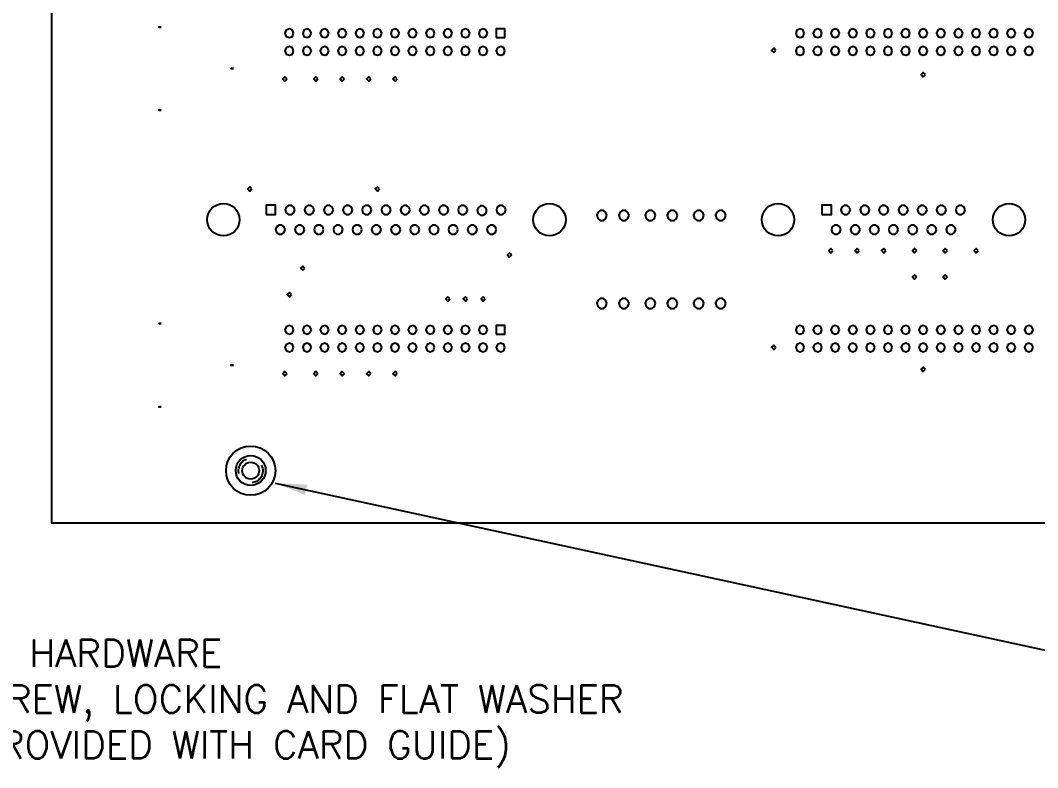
# Model space of a CAD drawing. Extents: x 0 to 31.8, y 0 to 20.
# Drawn here: x 20.17 to 25.95, y 4.6 to 8.85 of the extents above; entities that cross this region are included whole.
import ezdxf

# ---------------------------------------------------------------- set-up
doc = ezdxf.new("R2010")
doc.units = 0
doc.header["$LTSCALE"] = 0.25
doc.header["$MEASUREMENT"] = 0
doc.linetypes.add('HIDDEN', pattern=[0.375, 0.25, -0.125])
for name, color, linetype in [('10', 7, 'CONTINUOUS'), ('DIMS', 1, 'CONTINUOUS'), ('OBJECT', 2, 'CONTINUOUS')]:
    doc.layers.add(name, color=color, linetype=linetype)
doc.styles.add('ROMANS', font='romans.shx')
doc.dimstyles.new('NORM3', dxfattribs={"dimtxt": 0.156, "dimasz": 0.18, "dimexe": 0.18, "dimexo": 0.0625, "dimgap": 0.09, "dimtad": 0, "dimtih": 1, "dimtoh": 1, "dimdec": 3, "dimzin": 4, "dimdsep": 46, "dimtxsty": 'ROMANS', "dimcen": 0.09, "dimadec": 0, "dimazin": 0, "dimtfac": 1, "dimtdec": 0, "dimtofl": 0, "dimtmove": 0, "dimatfit": 0, "dimfxl": 0, "dimtolj": 1, "dimtzin": 4, "dimarcsym": 0})

msp = doc.modelspace()

# ---------------------------------------------------------------- linework, layer by layer
at = {"layer": '10'}
for points in [[(30.6022, 13.0879), (30.6022, 5.9885), (20.3522, 5.9885), (20.3522, 13.0879), (30.6022, 13.0879)], [(20.9742, 8.8084), (20.9604, 8.8084), (20.9742, 8.8084)], [(21.7262, 8.7729), (21.7193, 8.7907), (21.7026, 8.7976), (21.6839, 8.7907), (21.677, 8.7729), (21.6839, 8.7552), (21.7026, 8.7483), (21.7193, 8.7552), (21.7262, 8.7729)], [(21.8266, 8.7729), (21.8187, 8.7907), (21.802, 8.7976), (21.7842, 8.7907), (21.7774, 8.7729), (21.7842, 8.7552), (21.802, 8.7483), (21.8187, 8.7552), (21.8266, 8.7729)], [(21.926, 8.7729), (21.9191, 8.7907), (21.9024, 8.7976), (21.8846, 8.7907), (21.8768, 8.7729), (21.8846, 8.7552), (21.9024, 8.7483), (21.9191, 8.7552), (21.926, 8.7729)], [(22.0264, 8.7729), (22.0195, 8.7907), (22.0018, 8.7976), (21.9841, 8.7907), (21.9772, 8.7729), (21.9841, 8.7552), (22.0018, 8.7483), (22.0195, 8.7552), (22.0264, 8.7729)], [(22.1258, 8.7729), (22.1189, 8.7907), (22.1022, 8.7976), (22.0844, 8.7907), (22.0776, 8.7729), (22.0844, 8.7552), (22.1022, 8.7483), (22.1189, 8.7552), (22.1258, 8.7729)], [(22.2262, 8.7729), (22.2193, 8.7907), (22.2026, 8.7976), (22.1839, 8.7907), (22.177, 8.7729), (22.1839, 8.7552), (22.2026, 8.7483), (22.2193, 8.7552), (22.2262, 8.7729)], [(22.3266, 8.7729), (22.3187, 8.7907), (22.302, 8.7976), (22.2842, 8.7907), (22.2774, 8.7729), (22.2842, 8.7552), (22.302, 8.7483), (22.3187, 8.7552), (22.3266, 8.7729)], [(22.426, 8.7729), (22.4191, 8.7907), (22.4024, 8.7976), (22.3846, 8.7907), (22.3768, 8.7729), (22.3846, 8.7552), (22.4024, 8.7483), (22.4191, 8.7552), (22.426, 8.7729)], [(22.5264, 8.7729), (22.5195, 8.7907), (22.5018, 8.7976), (22.4841, 8.7907), (22.4772, 8.7729), (22.4841, 8.7552), (22.5018, 8.7483), (22.5195, 8.7552), (22.5264, 8.7729)], [(22.6258, 8.7729), (22.6189, 8.7907), (22.6022, 8.7976), (22.5844, 8.7907), (22.5776, 8.7729), (22.5844, 8.7552), (22.6022, 8.7483), (22.6189, 8.7552), (22.6258, 8.7729)], [(22.7262, 8.7729), (22.7193, 8.7907), (22.7026, 8.7976), (22.6839, 8.7907), (22.677, 8.7729), (22.6839, 8.7552), (22.7026, 8.7483), (22.7193, 8.7552), (22.7262, 8.7729)], [(22.8266, 8.7729), (22.8187, 8.7907), (22.802, 8.7976), (22.7842, 8.7907), (22.7774, 8.7729), (22.7842, 8.7552), (22.802, 8.7483), (22.8187, 8.7552), (22.8266, 8.7729)], [(22.8768, 8.7483), (22.926, 8.7483), (22.926, 8.7976), (22.8768, 8.7976), (22.8768, 8.7483)], [(24.6258, 8.7729), (24.6189, 8.7907), (24.6022, 8.7976), (24.5844, 8.7907), (24.5776, 8.7729), (24.5844, 8.7552), (24.6022, 8.7483), (24.6189, 8.7552), (24.6258, 8.7729)], [(24.7262, 8.7729), (24.7193, 8.7907), (24.7026, 8.7976), (24.6839, 8.7907), (24.677, 8.7729), (24.6839, 8.7552), (24.7026, 8.7483), (24.7193, 8.7552), (24.7262, 8.7729)], [(24.8266, 8.7729), (24.8187, 8.7907), (24.802, 8.7976), (24.7842, 8.7907), (24.7774, 8.7729), (24.7842, 8.7552), (24.802, 8.7483), (24.8187, 8.7552), (24.8266, 8.7729)], [(24.926, 8.7729), (24.9191, 8.7907), (24.9024, 8.7976), (24.8846, 8.7907), (24.8768, 8.7729), (24.8846, 8.7552), (24.9024, 8.7483), (24.9191, 8.7552), (24.926, 8.7729)], [(25.0264, 8.7729), (25.0195, 8.7907), (25.0018, 8.7976), (24.9841, 8.7907), (24.9772, 8.7729), (24.9841, 8.7552), (25.0018, 8.7483), (25.0195, 8.7552), (25.0264, 8.7729)], [(25.1258, 8.7729), (25.1189, 8.7907), (25.1022, 8.7976), (25.0844, 8.7907), (25.0776, 8.7729), (25.0844, 8.7552), (25.1022, 8.7483), (25.1189, 8.7552), (25.1258, 8.7729)], [(25.2262, 8.7729), (25.2193, 8.7907), (25.2026, 8.7976), (25.1839, 8.7907), (25.177, 8.7729), (25.1839, 8.7552), (25.2026, 8.7483), (25.2193, 8.7552), (25.2262, 8.7729)], [(25.3266, 8.7729), (25.3187, 8.7907), (25.302, 8.7976), (25.2842, 8.7907), (25.2774, 8.7729), (25.2842, 8.7552), (25.302, 8.7483), (25.3187, 8.7552), (25.3266, 8.7729)], [(25.426, 8.7729), (25.4191, 8.7907), (25.4024, 8.7976), (25.3846, 8.7907), (25.3768, 8.7729), (25.3846, 8.7552), (25.4024, 8.7483), (25.4191, 8.7552), (25.426, 8.7729)], [(25.5264, 8.7729), (25.5195, 8.7907), (25.5018, 8.7976), (25.4841, 8.7907), (25.4772, 8.7729), (25.4841, 8.7552), (25.5018, 8.7483), (25.5195, 8.7552), (25.5264, 8.7729)], [(25.6258, 8.7729), (25.6189, 8.7907), (25.6022, 8.7976), (25.5844, 8.7907), (25.5776, 8.7729), (25.5844, 8.7552), (25.6022, 8.7483), (25.6189, 8.7552), (25.6258, 8.7729)], [(25.7262, 8.7729), (25.7193, 8.7907), (25.7026, 8.7976), (25.6839, 8.7907), (25.677, 8.7729), (25.6839, 8.7552), (25.7026, 8.7483), (25.7193, 8.7552), (25.7262, 8.7729)], [(25.8266, 8.7729), (25.8187, 8.7907), (25.802, 8.7976), (25.7842, 8.7907), (25.7774, 8.7729), (25.7842, 8.7552), (25.802, 8.7483), (25.8187, 8.7552), (25.8266, 8.7729)], [(25.926, 8.7729), (25.9191, 8.7907), (25.9024, 8.7976), (25.8846, 8.7907), (25.8768, 8.7729), (25.8846, 8.7552), (25.9024, 8.7483), (25.9191, 8.7552), (25.926, 8.7729)], [(21.7262, 8.6735), (21.7193, 8.6903), (21.7026, 8.6972), (21.6839, 8.6903), (21.677, 8.6735), (21.6839, 8.6548), (21.7026, 8.6479), (21.7193, 8.6548), (21.7262, 8.6735)], [(21.8266, 8.6735), (21.8187, 8.6903), (21.802, 8.6972), (21.7842, 8.6903), (21.7774, 8.6735), (21.7842, 8.6548), (21.802, 8.6479), (21.8187, 8.6548), (21.8266, 8.6735)], [(21.926, 8.6735), (21.9191, 8.6903), (21.9024, 8.6972), (21.8846, 8.6903), (21.8768, 8.6735), (21.8846, 8.6548), (21.9024, 8.6479), (21.9191, 8.6548), (21.926, 8.6735)], [(22.0264, 8.6735), (22.0195, 8.6903), (22.0018, 8.6972), (21.9841, 8.6903), (21.9772, 8.6735), (21.9841, 8.6548), (22.0018, 8.6479), (22.0195, 8.6548), (22.0264, 8.6735)], [(22.1258, 8.6735), (22.1189, 8.6903), (22.1022, 8.6972), (22.0844, 8.6903), (22.0776, 8.6735), (22.0844, 8.6548), (22.1022, 8.6479), (22.1189, 8.6548), (22.1258, 8.6735)], [(22.2262, 8.6735), (22.2193, 8.6903), (22.2026, 8.6972), (22.1839, 8.6903), (22.177, 8.6735), (22.1839, 8.6548), (22.2026, 8.6479), (22.2193, 8.6548), (22.2262, 8.6735)], [(22.3266, 8.6735), (22.3187, 8.6903), (22.302, 8.6972), (22.2842, 8.6903), (22.2774, 8.6735), (22.2842, 8.6548), (22.302, 8.6479), (22.3187, 8.6548), (22.3266, 8.6735)], [(22.426, 8.6735), (22.4191, 8.6903), (22.4024, 8.6972), (22.3846, 8.6903), (22.3768, 8.6735), (22.3846, 8.6548), (22.4024, 8.6479), (22.4191, 8.6548), (22.426, 8.6735)], [(22.5264, 8.6735), (22.5195, 8.6903), (22.5018, 8.6972), (22.4841, 8.6903), (22.4772, 8.6735), (22.4841, 8.6548), (22.5018, 8.6479), (22.5195, 8.6548), (22.5264, 8.6735)], [(22.6258, 8.6735), (22.6189, 8.6903), (22.6022, 8.6972), (22.5844, 8.6903), (22.5776, 8.6735), (22.5844, 8.6548), (22.6022, 8.6479), (22.6189, 8.6548), (22.6258, 8.6735)], [(22.7262, 8.6735), (22.7193, 8.6903), (22.7026, 8.6972), (22.6839, 8.6903), (22.677, 8.6735), (22.6839, 8.6548), (22.7026, 8.6479), (22.7193, 8.6548), (22.7262, 8.6735)], [(22.8266, 8.6735), (22.8187, 8.6903), (22.802, 8.6972), (22.7842, 8.6903), (22.7774, 8.6735), (22.7842, 8.6548), (22.802, 8.6479), (22.8187, 8.6548), (22.8266, 8.6735)], [(22.926, 8.6735), (22.9191, 8.6903), (22.9024, 8.6972), (22.8846, 8.6903), (22.8768, 8.6735), (22.8846, 8.6548), (22.9024, 8.6479), (22.9191, 8.6548), (22.926, 8.6735)], [(24.4644, 8.6755), (24.4526, 8.6873), (24.4398, 8.6755), (24.4526, 8.6637), (24.4644, 8.6755)], [(24.6258, 8.6735), (24.6189, 8.6903), (24.6022, 8.6972), (24.5844, 8.6903), (24.5776, 8.6735), (24.5844, 8.6548), (24.6022, 8.6479), (24.6189, 8.6548), (24.6258, 8.6735)], [(24.7262, 8.6735), (24.7193, 8.6903), (24.7026, 8.6972), (24.6839, 8.6903), (24.677, 8.6735), (24.6839, 8.6548), (24.7026, 8.6479), (24.7193, 8.6548), (24.7262, 8.6735)], [(24.8266, 8.6735), (24.8187, 8.6903), (24.802, 8.6972), (24.7842, 8.6903), (24.7774, 8.6735), (24.7842, 8.6548), (24.802, 8.6479), (24.8187, 8.6548), (24.8266, 8.6735)], [(24.926, 8.6735), (24.9191, 8.6903), (24.9024, 8.6972), (24.8846, 8.6903), (24.8768, 8.6735), (24.8846, 8.6548), (24.9024, 8.6479), (24.9191, 8.6548), (24.926, 8.6735)], [(25.0264, 8.6735), (25.0195, 8.6903), (25.0018, 8.6972), (24.9841, 8.6903), (24.9772, 8.6735), (24.9841, 8.6548), (25.0018, 8.6479), (25.0195, 8.6548), (25.0264, 8.6735)], [(25.1258, 8.6735), (25.1189, 8.6903), (25.1022, 8.6972), (25.0844, 8.6903), (25.0776, 8.6735), (25.0844, 8.6548), (25.1022, 8.6479), (25.1189, 8.6548), (25.1258, 8.6735)], [(25.2262, 8.6735), (25.2193, 8.6903), (25.2026, 8.6972), (25.1839, 8.6903), (25.177, 8.6735), (25.1839, 8.6548), (25.2026, 8.6479), (25.2193, 8.6548), (25.2262, 8.6735)], [(25.3266, 8.6735), (25.3187, 8.6903), (25.302, 8.6972), (25.2842, 8.6903), (25.2774, 8.6735), (25.2842, 8.6548), (25.302, 8.6479), (25.3187, 8.6548), (25.3266, 8.6735)], [(25.426, 8.6735), (25.4191, 8.6903), (25.4024, 8.6972), (25.3846, 8.6903), (25.3768, 8.6735), (25.3846, 8.6548), (25.4024, 8.6479), (25.4191, 8.6548), (25.426, 8.6735)], [(25.5264, 8.6735), (25.5195, 8.6903), (25.5018, 8.6972), (25.4841, 8.6903), (25.4772, 8.6735), (25.4841, 8.6548), (25.5018, 8.6479), (25.5195, 8.6548), (25.5264, 8.6735)], [(25.6258, 8.6735), (25.6189, 8.6903), (25.6022, 8.6972), (25.5844, 8.6903), (25.5776, 8.6735), (25.5844, 8.6548), (25.6022, 8.6479), (25.6189, 8.6548), (25.6258, 8.6735)], [(25.7262, 8.6735), (25.7193, 8.6903), (25.7026, 8.6972), (25.6839, 8.6903), (25.677, 8.6735), (25.6839, 8.6548), (25.7026, 8.6479), (25.7193, 8.6548), (25.7262, 8.6735)], [(25.8266, 8.6735), (25.8187, 8.6903), (25.802, 8.6972), (25.7842, 8.6903), (25.7774, 8.6735), (25.7842, 8.6548), (25.802, 8.6479), (25.8187, 8.6548), (25.8266, 8.6735)], [(25.926, 8.6735), (25.9191, 8.6903), (25.9024, 8.6972), (25.8846, 8.6903), (25.8768, 8.6735), (25.8846, 8.6548), (25.9024, 8.6479), (25.9191, 8.6548), (25.926, 8.6735)], [(21.3846, 8.5722), (21.3699, 8.5722), (21.3846, 8.5722)], [(21.6888, 8.5131), (21.677, 8.5249), (21.6652, 8.5131), (21.677, 8.5013), (21.6888, 8.5131)], [(21.864, 8.5131), (21.8522, 8.5249), (21.8404, 8.5131), (21.8522, 8.5013), (21.864, 8.5131)], [(22.0146, 8.5131), (22.0018, 8.5249), (21.99, 8.5131), (22.0018, 8.5013), (22.0146, 8.5131)], [(22.1642, 8.5131), (22.1524, 8.5249), (22.1405, 8.5131), (22.1524, 8.5013), (22.1642, 8.5131)], [(22.3138, 8.5131), (22.302, 8.5249), (22.2902, 8.5131), (22.302, 8.5013), (22.3138, 8.5131)], [(25.3138, 8.5387), (25.302, 8.5505), (25.2902, 8.5387), (25.302, 8.5259), (25.3138, 8.5387)], [(20.9742, 8.3359), (20.9604, 8.3359), (20.9742, 8.3359)], [(21.489, 7.8881), (21.4772, 7.8999), (21.4654, 7.8881), (21.4772, 7.8763), (21.489, 7.8881)], [(22.2144, 7.8881), (22.2026, 7.8999), (22.1898, 7.8881), (22.2026, 7.8763), (22.2144, 7.8881)], [(21.5697, 7.7424), (21.6238, 7.7424), (21.6238, 7.7966), (21.5697, 7.7966), (21.5697, 7.7424)], [(21.7331, 7.769), (21.7272, 7.7848), (21.7144, 7.7946), (21.6976, 7.7946), (21.6839, 7.7848), (21.6789, 7.769), (21.6839, 7.7533), (21.6976, 7.7434), (21.7144, 7.7434), (21.7272, 7.7533), (21.7331, 7.769)], [(21.8423, 7.769), (21.8364, 7.7848), (21.8236, 7.7946), (21.8059, 7.7946), (21.7931, 7.7848), (21.7882, 7.769), (21.7931, 7.7533), (21.8059, 7.7434), (21.8236, 7.7434), (21.8364, 7.7533), (21.8423, 7.769)], [(21.9516, 7.769), (21.9447, 7.7848), (21.9319, 7.7946), (21.9152, 7.7946), (21.9024, 7.7848), (21.8974, 7.769), (21.9024, 7.7533), (21.9152, 7.7434), (21.9319, 7.7434), (21.9447, 7.7533), (21.9516, 7.769)], [(22.0598, 7.769), (22.0539, 7.7848), (22.0411, 7.7946), (22.0244, 7.7946), (22.0116, 7.7848), (22.0057, 7.769), (22.0116, 7.7533), (22.0244, 7.7434), (22.0411, 7.7434), (22.0539, 7.7533), (22.0598, 7.769)], [(22.1691, 7.769), (22.1632, 7.7848), (22.1504, 7.7946), (22.1327, 7.7946), (22.1199, 7.7848), (22.115, 7.769), (22.1199, 7.7533), (22.1327, 7.7434), (22.1504, 7.7434), (22.1632, 7.7533), (22.1691, 7.769)], [(22.2783, 7.769), (22.2724, 7.7848), (22.2596, 7.7946), (22.2419, 7.7946), (22.2291, 7.7848), (22.2242, 7.769), (22.2291, 7.7533), (22.2419, 7.7434), (22.2596, 7.7434), (22.2724, 7.7533), (22.2783, 7.769)], [(22.3876, 7.769), (22.3807, 7.7848), (22.3679, 7.7946), (22.3512, 7.7946), (22.3384, 7.7848), (22.3335, 7.769), (22.3384, 7.7533), (22.3512, 7.7434), (22.3679, 7.7434), (22.3807, 7.7533), (22.3876, 7.769)], [(22.4959, 7.769), (22.49, 7.7848), (22.4772, 7.7946), (22.4604, 7.7946), (22.4476, 7.7848), (22.4417, 7.769), (22.4476, 7.7533), (22.4604, 7.7434), (22.4772, 7.7434), (22.49, 7.7533), (22.4959, 7.769)], [(22.6051, 7.769), (22.5992, 7.7848), (22.5864, 7.7946), (22.5687, 7.7946), (22.5559, 7.7848), (22.551, 7.769), (22.5559, 7.7533), (22.5687, 7.7434), (22.5864, 7.7434), (22.5992, 7.7533), (22.6051, 7.769)], [(22.7144, 7.769), (22.7085, 7.7848), (22.6947, 7.7946), (22.678, 7.7946), (22.6652, 7.7848), (22.6602, 7.769), (22.6652, 7.7533), (22.678, 7.7434), (22.6947, 7.7434), (22.7085, 7.7533), (22.7144, 7.769)], [(22.8226, 7.7651), (22.8167, 7.7808), (22.803, 7.7916), (22.7872, 7.7916), (22.7734, 7.7808), (22.7685, 7.7651), (22.7734, 7.7493), (22.7872, 7.7395), (22.803, 7.7395), (22.8167, 7.7493), (22.8226, 7.7651)], [(22.9319, 7.769), (22.926, 7.7848), (22.9132, 7.7946), (22.8965, 7.7946), (22.8827, 7.7848), (22.8778, 7.769), (22.8827, 7.7533), (22.8965, 7.7434), (22.9132, 7.7434), (22.926, 7.7533), (22.9319, 7.769)], [(23.5057, 7.7385), (23.4998, 7.7552), (23.486, 7.7661), (23.4673, 7.7661), (23.4535, 7.7552), (23.4476, 7.7385), (23.4535, 7.7208), (23.4673, 7.709), (23.486, 7.709), (23.4998, 7.7208), (23.5057, 7.7385)], [(23.6307, 7.7385), (23.6248, 7.7552), (23.611, 7.7661), (23.5923, 7.7661), (23.5785, 7.7552), (23.5726, 7.7385), (23.5785, 7.7208), (23.5923, 7.709), (23.611, 7.709), (23.6248, 7.7208), (23.6307, 7.7385)], [(23.7813, 7.7385), (23.7754, 7.7552), (23.7616, 7.7661), (23.7419, 7.7661), (23.7281, 7.7552), (23.7222, 7.7385), (23.7281, 7.7208), (23.7419, 7.709), (23.7616, 7.709), (23.7754, 7.7208), (23.7813, 7.7385)], [(23.9063, 7.7385), (23.9004, 7.7552), (23.8866, 7.7661), (23.8669, 7.7661), (23.8531, 7.7552), (23.8472, 7.7385), (23.8531, 7.7208), (23.8669, 7.709), (23.8866, 7.709), (23.9004, 7.7208), (23.9063, 7.7385)], [(24.0559, 7.7385), (24.05, 7.7552), (24.0362, 7.7661), (24.0175, 7.7661), (24.0028, 7.7552), (23.9968, 7.7385), (24.0028, 7.7208), (24.0175, 7.709), (24.0362, 7.709), (24.05, 7.7208), (24.0559, 7.7385)], [(24.1809, 7.7385), (24.175, 7.7552), (24.1612, 7.7661), (24.1425, 7.7661), (24.1278, 7.7552), (24.1218, 7.7385), (24.1278, 7.7208), (24.1425, 7.709), (24.1612, 7.709), (24.175, 7.7208), (24.1809, 7.7385)], [(24.7262, 7.7424), (24.7803, 7.7424), (24.7803, 7.7966), (24.7262, 7.7966), (24.7262, 7.7424)], [(24.8886, 7.769), (24.8817, 7.7848), (24.8689, 7.7946), (24.8522, 7.7946), (24.8394, 7.7848), (24.8344, 7.769), (24.8394, 7.7533), (24.8522, 7.7434), (24.8689, 7.7434), (24.8817, 7.7533), (24.8886, 7.769)], [(24.9968, 7.769), (24.9909, 7.7848), (24.9781, 7.7946), (24.9614, 7.7946), (24.9486, 7.7848), (24.9427, 7.769), (24.9486, 7.7533), (24.9614, 7.7434), (24.9781, 7.7434), (24.9909, 7.7533), (24.9968, 7.769)], [(25.1041, 7.769), (25.0982, 7.7848), (25.0854, 7.7946), (25.0677, 7.7946), (25.0549, 7.7848), (25.05, 7.769), (25.0549, 7.7533), (25.0677, 7.7434), (25.0854, 7.7434), (25.0982, 7.7533), (25.1041, 7.769)], [(25.2154, 7.769), (25.2094, 7.7848), (25.1966, 7.7946), (25.1789, 7.7946), (25.1661, 7.7848), (25.1612, 7.769), (25.1661, 7.7533), (25.1789, 7.7434), (25.1966, 7.7434), (25.2094, 7.7533), (25.2154, 7.769)], [(25.3236, 7.769), (25.3167, 7.7848), (25.3039, 7.7946), (25.2872, 7.7946), (25.2744, 7.7848), (25.2695, 7.769), (25.2744, 7.7533), (25.2872, 7.7434), (25.3039, 7.7434), (25.3167, 7.7533), (25.3236, 7.769)], [(25.4319, 7.769), (25.426, 7.7848), (25.4132, 7.7946), (25.3965, 7.7946), (25.3827, 7.7848), (25.3778, 7.769), (25.3827, 7.7533), (25.3965, 7.7434), (25.4132, 7.7434), (25.426, 7.7533), (25.4319, 7.769)], [(25.5402, 7.769), (25.5342, 7.7848), (25.5215, 7.7946), (25.5037, 7.7946), (25.4909, 7.7848), (25.486, 7.769), (25.4909, 7.7533), (25.5037, 7.7434), (25.5215, 7.7434), (25.5342, 7.7533), (25.5402, 7.769)], [(21.678, 7.6578), (21.673, 7.6726), (21.6592, 7.6824), (21.6435, 7.6824), (21.6287, 7.6726), (21.6238, 7.6578), (21.6287, 7.6411), (21.6435, 7.6312), (21.6592, 7.6312), (21.673, 7.6411), (21.678, 7.6578)], [(21.7872, 7.6578), (21.7823, 7.6726), (21.7685, 7.6824), (21.7518, 7.6824), (21.738, 7.6726), (21.7331, 7.6578), (21.738, 7.6411), (21.7518, 7.6312), (21.7685, 7.6312), (21.7823, 7.6411), (21.7872, 7.6578)], [(21.8965, 7.6578), (21.8915, 7.6726), (21.8768, 7.6824), (21.861, 7.6824), (21.8472, 7.6726), (21.8423, 7.6578), (21.8472, 7.6411), (21.861, 7.6312), (21.8768, 7.6312), (21.8915, 7.6411), (21.8965, 7.6578)], [(22.0047, 7.6578), (21.9998, 7.6726), (21.986, 7.6824), (21.9703, 7.6824), (21.9565, 7.6726), (21.9516, 7.6578), (21.9565, 7.6411), (21.9703, 7.6312), (21.986, 7.6312), (21.9998, 7.6411), (22.0047, 7.6578)], [(22.114, 7.6578), (22.1091, 7.6726), (22.0953, 7.6824), (22.0795, 7.6824), (22.0648, 7.6726), (22.0598, 7.6578), (22.0648, 7.6411), (22.0795, 7.6312), (22.0953, 7.6312), (22.1091, 7.6411), (22.114, 7.6578)], [(22.2232, 7.6578), (22.2183, 7.6726), (22.2045, 7.6824), (22.1878, 7.6824), (22.174, 7.6726), (22.1691, 7.6578), (22.174, 7.6411), (22.1878, 7.6312), (22.2045, 7.6312), (22.2183, 7.6411), (22.2232, 7.6578)], [(22.3325, 7.6578), (22.3276, 7.6726), (22.3128, 7.6824), (22.297, 7.6824), (22.2833, 7.6726), (22.2783, 7.6578), (22.2833, 7.6411), (22.297, 7.6312), (22.3128, 7.6312), (22.3276, 7.6411), (22.3325, 7.6578)], [(22.4407, 7.6578), (22.4358, 7.6726), (22.422, 7.6824), (22.4063, 7.6824), (22.3925, 7.6726), (22.3876, 7.6578), (22.3925, 7.6411), (22.4063, 7.6312), (22.422, 7.6312), (22.4358, 7.6411), (22.4407, 7.6578)], [(22.55, 7.6578), (22.5451, 7.6726), (22.5313, 7.6824), (22.5155, 7.6824), (22.5008, 7.6726), (22.4959, 7.6578), (22.5008, 7.6411), (22.5155, 7.6312), (22.5313, 7.6312), (22.5451, 7.6411), (22.55, 7.6578)], [(22.6593, 7.6578), (22.6543, 7.6726), (22.6405, 7.6824), (22.6238, 7.6824), (22.61, 7.6726), (22.6051, 7.6578), (22.61, 7.6411), (22.6238, 7.6312), (22.6405, 7.6312), (22.6543, 7.6411), (22.6593, 7.6578)], [(22.7685, 7.6578), (22.7636, 7.6726), (22.7488, 7.6824), (22.7331, 7.6824), (22.7193, 7.6726), (22.7144, 7.6578), (22.7193, 7.6411), (22.7331, 7.6312), (22.7488, 7.6312), (22.7636, 7.6411), (22.7685, 7.6578)], [(22.8768, 7.6578), (22.8718, 7.6726), (22.8581, 7.6824), (22.8423, 7.6824), (22.8285, 7.6726), (22.8236, 7.6578), (22.8285, 7.6411), (22.8423, 7.6312), (22.8581, 7.6312), (22.8718, 7.6411), (22.8768, 7.6578)], [(24.8344, 7.6578), (24.8285, 7.6726), (24.8148, 7.6824), (24.798, 7.6824), (24.7852, 7.6726), (24.7803, 7.6578), (24.7852, 7.6411), (24.798, 7.6312), (24.8148, 7.6312), (24.8285, 7.6411), (24.8344, 7.6578)], [(24.9427, 7.6578), (24.9368, 7.6726), (24.924, 7.6824), (24.9073, 7.6824), (24.8945, 7.6726), (24.8896, 7.6578), (24.8945, 7.6411), (24.9073, 7.6312), (24.924, 7.6312), (24.9368, 7.6411), (24.9427, 7.6578)], [(25.051, 7.6578), (25.0451, 7.6726), (25.0323, 7.6824), (25.0155, 7.6824), (25.0018, 7.6726), (24.9968, 7.6578), (25.0018, 7.6411), (25.0155, 7.6312), (25.0323, 7.6312), (25.0451, 7.6411), (25.051, 7.6578)], [(25.1602, 7.6578), (25.1543, 7.6726), (25.1415, 7.6824), (25.1238, 7.6824), (25.111, 7.6726), (25.1061, 7.6578), (25.111, 7.6411), (25.1238, 7.6312), (25.1415, 7.6312), (25.1543, 7.6411), (25.1602, 7.6578)], [(25.2695, 7.6578), (25.2636, 7.6726), (25.2498, 7.6824), (25.2331, 7.6824), (25.2203, 7.6726), (25.2154, 7.6578), (25.2203, 7.6411), (25.2331, 7.6312), (25.2498, 7.6312), (25.2636, 7.6411), (25.2695, 7.6578)], [(25.3768, 7.6578), (25.3709, 7.6726), (25.3581, 7.6824), (25.3413, 7.6824), (25.3285, 7.6726), (25.3236, 7.6578), (25.3285, 7.6411), (25.3413, 7.6312), (25.3581, 7.6312), (25.3709, 7.6411), (25.3768, 7.6578)], [(25.486, 7.6578), (25.4801, 7.6726), (25.4673, 7.6824), (25.4506, 7.6824), (25.4368, 7.6726), (25.4319, 7.6578), (25.4368, 7.6411), (25.4506, 7.6312), (25.4673, 7.6312), (25.4801, 7.6411), (25.486, 7.6578)], [(22.9644, 7.5131), (22.9526, 7.5249), (22.9398, 7.5131), (22.9526, 7.5013), (22.9644, 7.5131)], [(24.7892, 7.5387), (24.7774, 7.5505), (24.7655, 7.5387), (24.7774, 7.5259), (24.7892, 7.5387)], [(24.9388, 7.5387), (24.927, 7.5505), (24.9152, 7.5387), (24.927, 7.5259), (24.9388, 7.5387)], [(25.0894, 7.5387), (25.0776, 7.5505), (25.0648, 7.5387), (25.0776, 7.5259), (25.0894, 7.5387)], [(25.2646, 7.5387), (25.2518, 7.5505), (25.24, 7.5387), (25.2518, 7.5259), (25.2646, 7.5387)], [(25.4388, 7.5387), (25.427, 7.5505), (25.4152, 7.5387), (25.427, 7.5259), (25.4388, 7.5387)], [(25.614, 7.5387), (25.6022, 7.5505), (25.5904, 7.5387), (25.6022, 7.5259), (25.614, 7.5387)], [(21.7892, 7.4383), (21.7774, 7.4501), (21.7655, 7.4383), (21.7774, 7.4265), (21.7892, 7.4383)], [(25.2646, 7.3881), (25.2518, 7.3999), (25.24, 7.3881), (25.2518, 7.3763), (25.2646, 7.3881)], [(25.4388, 7.3881), (25.427, 7.3999), (25.4152, 7.3881), (25.427, 7.3763), (25.4388, 7.3881)], [(21.7144, 7.2887), (21.7026, 7.3005), (21.6898, 7.2887), (21.7026, 7.2759), (21.7144, 7.2887)], [(22.614, 7.2631), (22.6022, 7.2749), (22.5904, 7.2631), (22.6022, 7.2513), (22.614, 7.2631)], [(22.7144, 7.2631), (22.7026, 7.2749), (22.6898, 7.2631), (22.7026, 7.2513), (22.7144, 7.2631)], [(22.8138, 7.2631), (22.802, 7.2749), (22.7902, 7.2631), (22.802, 7.2513), (22.8138, 7.2631)], [(23.5057, 7.2385), (23.4998, 7.2552), (23.486, 7.2661), (23.4673, 7.2661), (23.4535, 7.2552), (23.4476, 7.2385), (23.4535, 7.2208), (23.4673, 7.209), (23.486, 7.209), (23.4998, 7.2208), (23.5057, 7.2385)], [(23.6307, 7.2385), (23.6248, 7.2552), (23.611, 7.2661), (23.5923, 7.2661), (23.5785, 7.2552), (23.5726, 7.2385), (23.5785, 7.2208), (23.5923, 7.209), (23.611, 7.209), (23.6248, 7.2208), (23.6307, 7.2385)], [(23.7813, 7.2385), (23.7754, 7.2552), (23.7616, 7.2661), (23.7419, 7.2661), (23.7281, 7.2552), (23.7222, 7.2385), (23.7281, 7.2208), (23.7419, 7.209), (23.7616, 7.209), (23.7754, 7.2208), (23.7813, 7.2385)], [(23.9063, 7.2385), (23.9004, 7.2552), (23.8866, 7.2661), (23.8669, 7.2661), (23.8531, 7.2552), (23.8472, 7.2385), (23.8531, 7.2208), (23.8669, 7.209), (23.8866, 7.209), (23.9004, 7.2208), (23.9063, 7.2385)], [(24.0559, 7.2385), (24.05, 7.2552), (24.0362, 7.2661), (24.0175, 7.2661), (24.0028, 7.2552), (23.9968, 7.2385), (24.0028, 7.2208), (24.0175, 7.209), (24.0362, 7.209), (24.05, 7.2208), (24.0559, 7.2385)], [(24.1809, 7.2385), (24.175, 7.2552), (24.1612, 7.2661), (24.1425, 7.2661), (24.1278, 7.2552), (24.1218, 7.2385), (24.1278, 7.2208), (24.1425, 7.209), (24.1612, 7.209), (24.175, 7.2208), (24.1809, 7.2385)], [(20.9742, 7.1233), (20.9604, 7.1233), (20.9742, 7.1233)], [(21.7262, 7.0879), (21.7193, 7.1056), (21.7026, 7.1125), (21.6839, 7.1056), (21.677, 7.0879), (21.6839, 7.0702), (21.7026, 7.0633), (21.7193, 7.0702), (21.7262, 7.0879)], [(21.8266, 7.0879), (21.8187, 7.1056), (21.802, 7.1125), (21.7842, 7.1056), (21.7774, 7.0879), (21.7842, 7.0702), (21.802, 7.0633), (21.8187, 7.0702), (21.8266, 7.0879)], [(21.926, 7.0879), (21.9191, 7.1056), (21.9024, 7.1125), (21.8846, 7.1056), (21.8768, 7.0879), (21.8846, 7.0702), (21.9024, 7.0633), (21.9191, 7.0702), (21.926, 7.0879)], [(22.0264, 7.0879), (22.0195, 7.1056), (22.0018, 7.1125), (21.9841, 7.1056), (21.9772, 7.0879), (21.9841, 7.0702), (22.0018, 7.0633), (22.0195, 7.0702), (22.0264, 7.0879)], [(22.1258, 7.0879), (22.1189, 7.1056), (22.1022, 7.1125), (22.0844, 7.1056), (22.0776, 7.0879), (22.0844, 7.0702), (22.1022, 7.0633), (22.1189, 7.0702), (22.1258, 7.0879)], [(22.2262, 7.0879), (22.2193, 7.1056), (22.2026, 7.1125), (22.1839, 7.1056), (22.177, 7.0879), (22.1839, 7.0702), (22.2026, 7.0633), (22.2193, 7.0702), (22.2262, 7.0879)], [(22.3266, 7.0879), (22.3187, 7.1056), (22.302, 7.1125), (22.2842, 7.1056), (22.2774, 7.0879), (22.2842, 7.0702), (22.302, 7.0633), (22.3187, 7.0702), (22.3266, 7.0879)], [(22.426, 7.0879), (22.4191, 7.1056), (22.4024, 7.1125), (22.3846, 7.1056), (22.3768, 7.0879), (22.3846, 7.0702), (22.4024, 7.0633), (22.4191, 7.0702), (22.426, 7.0879)], [(22.5264, 7.0879), (22.5195, 7.1056), (22.5018, 7.1125), (22.4841, 7.1056), (22.4772, 7.0879), (22.4841, 7.0702), (22.5018, 7.0633), (22.5195, 7.0702), (22.5264, 7.0879)], [(22.6258, 7.0879), (22.6189, 7.1056), (22.6022, 7.1125), (22.5844, 7.1056), (22.5776, 7.0879), (22.5844, 7.0702), (22.6022, 7.0633), (22.6189, 7.0702), (22.6258, 7.0879)], [(22.7262, 7.0879), (22.7193, 7.1056), (22.7026, 7.1125), (22.6839, 7.1056), (22.677, 7.0879), (22.6839, 7.0702), (22.7026, 7.0633), (22.7193, 7.0702), (22.7262, 7.0879)], [(22.8266, 7.0879), (22.8187, 7.1056), (22.802, 7.1125), (22.7842, 7.1056), (22.7774, 7.0879), (22.7842, 7.0702), (22.802, 7.0633), (22.8187, 7.0702), (22.8266, 7.0879)], [(22.8768, 7.0633), (22.926, 7.0633), (22.926, 7.1125), (22.8768, 7.1125), (22.8768, 7.0633)], [(24.6258, 7.0879), (24.6189, 7.1056), (24.6022, 7.1125), (24.5844, 7.1056), (24.5776, 7.0879), (24.5844, 7.0702), (24.6022, 7.0633), (24.6189, 7.0702), (24.6258, 7.0879)], [(24.7262, 7.0879), (24.7193, 7.1056), (24.7026, 7.1125), (24.6839, 7.1056), (24.677, 7.0879), (24.6839, 7.0702), (24.7026, 7.0633), (24.7193, 7.0702), (24.7262, 7.0879)], [(24.8266, 7.0879), (24.8187, 7.1056), (24.802, 7.1125), (24.7842, 7.1056), (24.7774, 7.0879), (24.7842, 7.0702), (24.802, 7.0633), (24.8187, 7.0702), (24.8266, 7.0879)], [(24.926, 7.0879), (24.9191, 7.1056), (24.9024, 7.1125), (24.8846, 7.1056), (24.8768, 7.0879), (24.8846, 7.0702), (24.9024, 7.0633), (24.9191, 7.0702), (24.926, 7.0879)], [(25.0264, 7.0879), (25.0195, 7.1056), (25.0018, 7.1125), (24.9841, 7.1056), (24.9772, 7.0879), (24.9841, 7.0702), (25.0018, 7.0633), (25.0195, 7.0702), (25.0264, 7.0879)], [(25.1258, 7.0879), (25.1189, 7.1056), (25.1022, 7.1125), (25.0844, 7.1056), (25.0776, 7.0879), (25.0844, 7.0702), (25.1022, 7.0633), (25.1189, 7.0702), (25.1258, 7.0879)], [(25.2262, 7.0879), (25.2193, 7.1056), (25.2026, 7.1125), (25.1839, 7.1056), (25.177, 7.0879), (25.1839, 7.0702), (25.2026, 7.0633), (25.2193, 7.0702), (25.2262, 7.0879)], [(25.3266, 7.0879), (25.3187, 7.1056), (25.302, 7.1125), (25.2842, 7.1056), (25.2774, 7.0879), (25.2842, 7.0702), (25.302, 7.0633), (25.3187, 7.0702), (25.3266, 7.0879)], [(25.426, 7.0879), (25.4191, 7.1056), (25.4024, 7.1125), (25.3846, 7.1056), (25.3768, 7.0879), (25.3846, 7.0702), (25.4024, 7.0633), (25.4191, 7.0702), (25.426, 7.0879)], [(25.5264, 7.0879), (25.5195, 7.1056), (25.5018, 7.1125), (25.4841, 7.1056), (25.4772, 7.0879), (25.4841, 7.0702), (25.5018, 7.0633), (25.5195, 7.0702), (25.5264, 7.0879)], [(25.6258, 7.0879), (25.6189, 7.1056), (25.6022, 7.1125), (25.5844, 7.1056), (25.5776, 7.0879), (25.5844, 7.0702), (25.6022, 7.0633), (25.6189, 7.0702), (25.6258, 7.0879)], [(25.7262, 7.0879), (25.7193, 7.1056), (25.7026, 7.1125), (25.6839, 7.1056), (25.677, 7.0879), (25.6839, 7.0702), (25.7026, 7.0633), (25.7193, 7.0702), (25.7262, 7.0879)], [(25.8266, 7.0879), (25.8187, 7.1056), (25.802, 7.1125), (25.7842, 7.1056), (25.7774, 7.0879), (25.7842, 7.0702), (25.802, 7.0633), (25.8187, 7.0702), (25.8266, 7.0879)], [(25.926, 7.0879), (25.9191, 7.1056), (25.9024, 7.1125), (25.8846, 7.1056), (25.8768, 7.0879), (25.8846, 7.0702), (25.9024, 7.0633), (25.9191, 7.0702), (25.926, 7.0879)], [(21.7262, 6.9885), (21.7193, 7.0052), (21.7026, 7.0121), (21.6839, 7.0052), (21.677, 6.9885), (21.6839, 6.9708), (21.7026, 6.9629), (21.7193, 6.9708), (21.7262, 6.9885)], [(21.8266, 6.9885), (21.8187, 7.0052), (21.802, 7.0121), (21.7842, 7.0052), (21.7774, 6.9885), (21.7842, 6.9708), (21.802, 6.9629), (21.8187, 6.9708), (21.8266, 6.9885)], [(21.926, 6.9885), (21.9191, 7.0052), (21.9024, 7.0121), (21.8846, 7.0052), (21.8768, 6.9885), (21.8846, 6.9708), (21.9024, 6.9629), (21.9191, 6.9708), (21.926, 6.9885)], [(22.0264, 6.9885), (22.0195, 7.0052), (22.0018, 7.0121), (21.9841, 7.0052), (21.9772, 6.9885), (21.9841, 6.9708), (22.0018, 6.9629), (22.0195, 6.9708), (22.0264, 6.9885)], [(22.1258, 6.9885), (22.1189, 7.0052), (22.1022, 7.0121), (22.0844, 7.0052), (22.0776, 6.9885), (22.0844, 6.9708), (22.1022, 6.9629), (22.1189, 6.9708), (22.1258, 6.9885)], [(22.2262, 6.9885), (22.2193, 7.0052), (22.2026, 7.0121), (22.1839, 7.0052), (22.177, 6.9885), (22.1839, 6.9708), (22.2026, 6.9629), (22.2193, 6.9708), (22.2262, 6.9885)], [(22.3266, 6.9885), (22.3187, 7.0052), (22.302, 7.0121), (22.2842, 7.0052), (22.2774, 6.9885), (22.2842, 6.9708), (22.302, 6.9629), (22.3187, 6.9708), (22.3266, 6.9885)], [(22.426, 6.9885), (22.4191, 7.0052), (22.4024, 7.0121), (22.3846, 7.0052), (22.3768, 6.9885), (22.3846, 6.9708), (22.4024, 6.9629), (22.4191, 6.9708), (22.426, 6.9885)], [(22.5264, 6.9885), (22.5195, 7.0052), (22.5018, 7.0121), (22.4841, 7.0052), (22.4772, 6.9885), (22.4841, 6.9708), (22.5018, 6.9629), (22.5195, 6.9708), (22.5264, 6.9885)], [(22.6258, 6.9885), (22.6189, 7.0052), (22.6022, 7.0121), (22.5844, 7.0052), (22.5776, 6.9885), (22.5844, 6.9708), (22.6022, 6.9629), (22.6189, 6.9708), (22.6258, 6.9885)], [(22.7262, 6.9885), (22.7193, 7.0052), (22.7026, 7.0121), (22.6839, 7.0052), (22.677, 6.9885), (22.6839, 6.9708), (22.7026, 6.9629), (22.7193, 6.9708), (22.7262, 6.9885)], [(22.8266, 6.9885), (22.8187, 7.0052), (22.802, 7.0121), (22.7842, 7.0052), (22.7774, 6.9885), (22.7842, 6.9708), (22.802, 6.9629), (22.8187, 6.9708), (22.8266, 6.9885)], [(22.926, 6.9885), (22.9191, 7.0052), (22.9024, 7.0121), (22.8846, 7.0052), (22.8768, 6.9885), (22.8846, 6.9708), (22.9024, 6.9629), (22.9191, 6.9708), (22.926, 6.9885)], [(24.4644, 6.9885), (24.4526, 7.0003), (24.4398, 6.9885), (24.4526, 6.9767), (24.4644, 6.9885)], [(24.6258, 6.9885), (24.6189, 7.0052), (24.6022, 7.0121), (24.5844, 7.0052), (24.5776, 6.9885), (24.5844, 6.9708), (24.6022, 6.9629), (24.6189, 6.9708), (24.6258, 6.9885)], [(24.7262, 6.9885), (24.7193, 7.0052), (24.7026, 7.0121), (24.6839, 7.0052), (24.677, 6.9885), (24.6839, 6.9708), (24.7026, 6.9629), (24.7193, 6.9708), (24.7262, 6.9885)], [(24.8266, 6.9885), (24.8187, 7.0052), (24.802, 7.0121), (24.7842, 7.0052), (24.7774, 6.9885), (24.7842, 6.9708), (24.802, 6.9629), (24.8187, 6.9708), (24.8266, 6.9885)], [(24.926, 6.9885), (24.9191, 7.0052), (24.9024, 7.0121), (24.8846, 7.0052), (24.8768, 6.9885), (24.8846, 6.9708), (24.9024, 6.9629), (24.9191, 6.9708), (24.926, 6.9885)], [(25.0264, 6.9885), (25.0195, 7.0052), (25.0018, 7.0121), (24.9841, 7.0052), (24.9772, 6.9885), (24.9841, 6.9708), (25.0018, 6.9629), (25.0195, 6.9708), (25.0264, 6.9885)], [(25.1258, 6.9885), (25.1189, 7.0052), (25.1022, 7.0121), (25.0844, 7.0052), (25.0776, 6.9885), (25.0844, 6.9708), (25.1022, 6.9629), (25.1189, 6.9708), (25.1258, 6.9885)], [(25.2262, 6.9885), (25.2193, 7.0052), (25.2026, 7.0121), (25.1839, 7.0052), (25.177, 6.9885), (25.1839, 6.9708), (25.2026, 6.9629), (25.2193, 6.9708), (25.2262, 6.9885)], [(25.3266, 6.9885), (25.3187, 7.0052), (25.302, 7.0121), (25.2842, 7.0052), (25.2774, 6.9885), (25.2842, 6.9708), (25.302, 6.9629), (25.3187, 6.9708), (25.3266, 6.9885)], [(25.426, 6.9885), (25.4191, 7.0052), (25.4024, 7.0121), (25.3846, 7.0052), (25.3768, 6.9885), (25.3846, 6.9708), (25.4024, 6.9629), (25.4191, 6.9708), (25.426, 6.9885)], [(25.5264, 6.9885), (25.5195, 7.0052), (25.5018, 7.0121), (25.4841, 7.0052), (25.4772, 6.9885), (25.4841, 6.9708), (25.5018, 6.9629), (25.5195, 6.9708), (25.5264, 6.9885)], [(25.6258, 6.9885), (25.6189, 7.0052), (25.6022, 7.0121), (25.5844, 7.0052), (25.5776, 6.9885), (25.5844, 6.9708), (25.6022, 6.9629), (25.6189, 6.9708), (25.6258, 6.9885)], [(25.7262, 6.9885), (25.7193, 7.0052), (25.7026, 7.0121), (25.6839, 7.0052), (25.677, 6.9885), (25.6839, 6.9708), (25.7026, 6.9629), (25.7193, 6.9708), (25.7262, 6.9885)], [(25.8266, 6.9885), (25.8187, 7.0052), (25.802, 7.0121), (25.7842, 7.0052), (25.7774, 6.9885), (25.7842, 6.9708), (25.802, 6.9629), (25.8187, 6.9708), (25.8266, 6.9885)], [(25.926, 6.9885), (25.9191, 7.0052), (25.9024, 7.0121), (25.8846, 7.0052), (25.8768, 6.9885), (25.8846, 6.9708), (25.9024, 6.9629), (25.9191, 6.9708), (25.926, 6.9885)], [(21.3846, 6.8871), (21.3699, 6.8871), (21.3846, 6.8871)], [(21.6888, 6.8379), (21.677, 6.8507), (21.6652, 6.8379), (21.677, 6.8261), (21.6888, 6.8379)], [(21.864, 6.8379), (21.8522, 6.8507), (21.8404, 6.8379), (21.8522, 6.8261), (21.864, 6.8379)], [(22.0146, 6.8379), (22.0018, 6.8507), (21.99, 6.8379), (22.0018, 6.8261), (22.0146, 6.8379)], [(22.1642, 6.8379), (22.1524, 6.8507), (22.1405, 6.8379), (22.1524, 6.8261), (22.1642, 6.8379)], [(22.3138, 6.8379), (22.302, 6.8507), (22.2902, 6.8379), (22.302, 6.8261), (22.3138, 6.8379)], [(25.3138, 6.8635), (25.302, 6.8753), (25.2902, 6.8635), (25.302, 6.8517), (25.3138, 6.8635)], [(20.9742, 6.6509), (20.9604, 6.6509), (20.9742, 6.6509)]]:
    msp.add_lwpolyline(points, dxfattribs=at)
for centre, radius in [((21.3272, 7.7133), 0.092), ((23.1792, 7.7133), 0.092), ((24.4772, 7.7133), 0.092), ((25.7892, 7.7133), 0.092), ((21.4822, 6.2883), 0.085)]:
    msp.add_circle(centre, radius, dxfattribs=at)
at = {"layer": 'OBJECT', "linetype": 'Continuous'}
msp.add_circle((21.4822, 6.2875), 0.14, dxfattribs=at)
at = {"layer": 'OBJECT', "linetype": 'HIDDEN'}
msp.add_circle((21.4822, 6.2875), 0.069, dxfattribs=at)
at = {"layer": 'OBJECT'}
msp.add_circle((21.4822, 6.2875), 0.048, dxfattribs=at)

# ---------------------------------------------------------------- texts
at = {"layer": 'DIMS', "color": 1, "insert": (19.823, 4.964), "char_height": 0.156, "attachment_point": 4, "style": 'ROMANS'}
msp.add_mtext('{M3 HARDWARE}\\P{SCREW, LOCKING AND FLAT WASHER}\\P{(PROVIDED WITH CARD GUIDE)}', dxfattribs=at)

# ---------------------------------------------------------------- leaders
at = {"layer": 'DIMS', "color": 1, "annotation_type": 0, "has_hookline": 1, "hookline_direction": 0, "text_width": 0.1114}
msp.add_leader([(21.6211, 6.2173), (27.802, 4.8758)], dimstyle='NORM3', dxfattribs=at)

doc.saveas('drawing.dxf')
